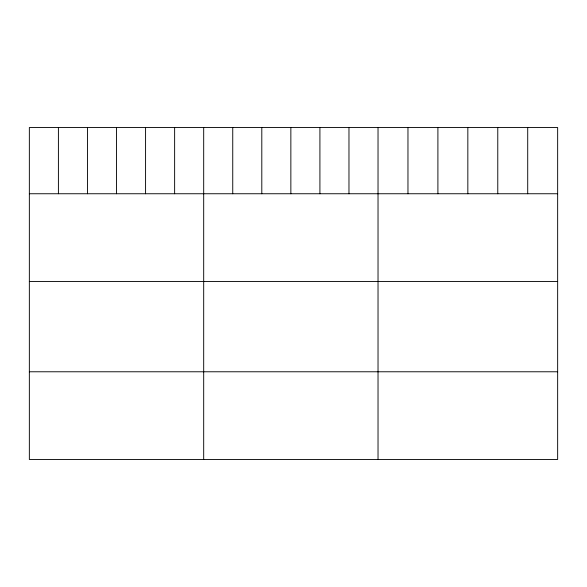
<?xml version="1.0" encoding="UTF-8"?>
<svg xmlns="http://www.w3.org/2000/svg" width="587" height="587" viewBox="0 0 587 587"><rect width="100%" height="100%" fill="white"/><g stroke="black" fill="none" stroke-linecap="round" stroke-linejoin="round"><path stroke-width="0.88" d="M557.65 193.747L557.65 459.46L29.35 459.46L29.35 127.54L557.65 127.54L557.65 193.747L29.35 193.747M29.35 281.437L557.65 281.437M29.35 371.776L557.65 371.776M527.713 127.54L527.713 193.747M497.776 127.54L497.776 193.747M467.839 127.54L467.839 193.747M437.902 127.54L437.902 193.747M407.965 127.54L407.965 193.747M378.028 127.54L378.028 459.46M348.972 127.54L348.972 193.747M319.915 127.54L319.915 193.747M290.858 127.54L290.858 193.747M261.802 127.54L261.802 193.747M232.745 127.54L232.745 193.747M203.689 127.54L203.689 459.46M174.632 127.54L174.632 193.747M145.576 127.54L145.576 193.747M116.52 127.54L116.52 193.747M87.463 127.54L87.463 193.747M58.406 127.54L58.406 193.747"/></g></svg>
